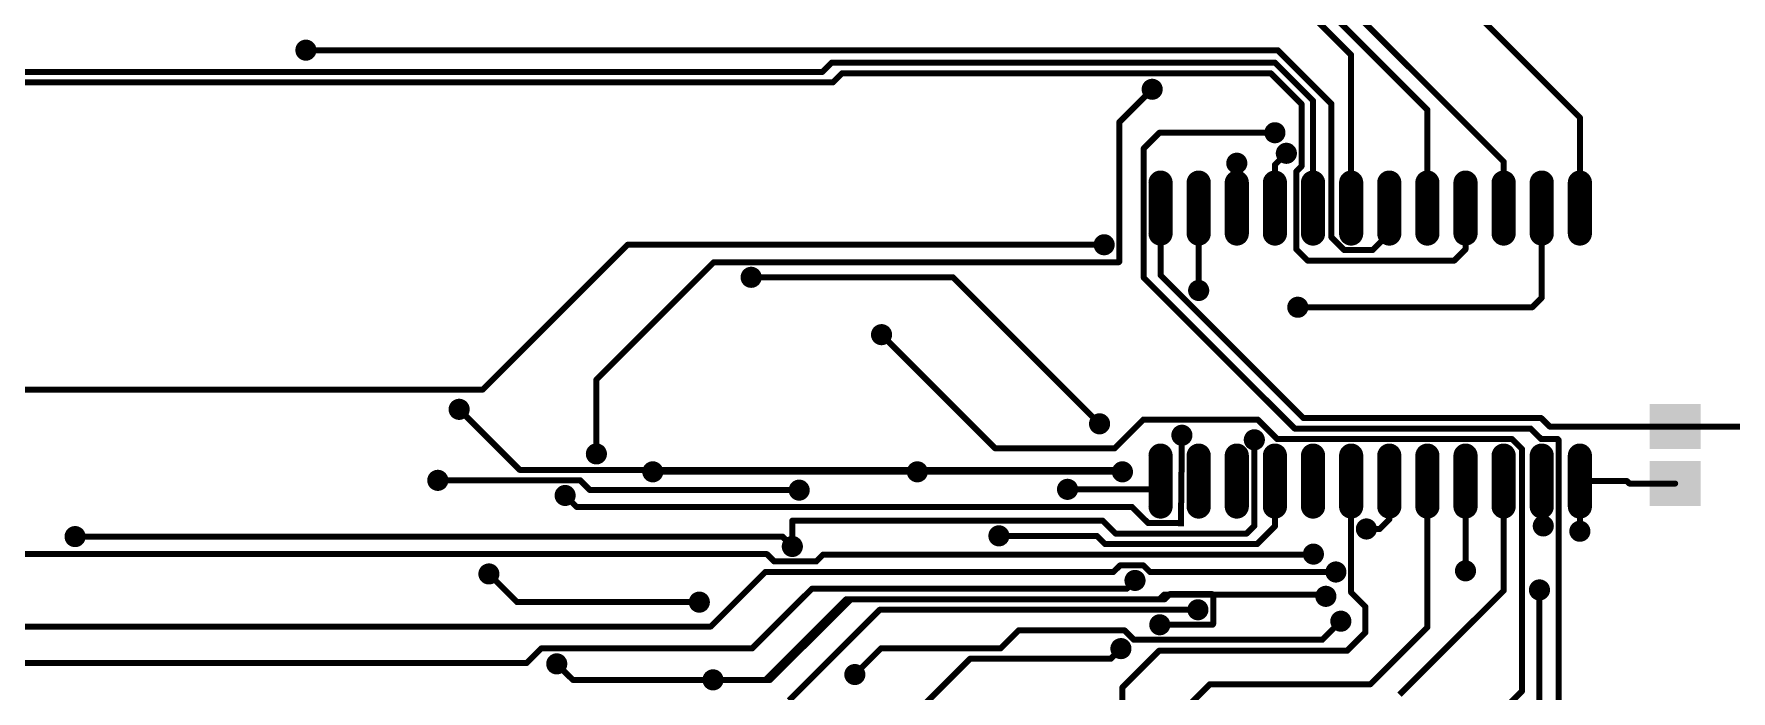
# Model space of a CAD drawing. Header units: millimetres. Extents: x 0 to 677, y 0 to 574.
# Drawn here: x 371.7 to 428.3, y 368.1 to 390 of the extents above; entities that cross this region are included whole.
import ezdxf

# ---------------------------------------------------------------- set-up
doc = ezdxf.new("R2010")
doc.units = ezdxf.units.MM
doc.layers.add('BottomLayer', color=5, linetype='Continuous')
doc.layers.add('BottomSolder', color=6, linetype='Continuous')
doc.layers.add('ViaHoleLayer', color=7, linetype='Continuous', true_color=0xffffff)

msp = doc.modelspace()

# ---------------------------------------------------------------- linework, layer by layer
at = {"layer": 'BottomLayer'}
for points, const_width in [([(423.246, 387.19), (413.619, 396.816)], 0.2), ([(420.706, 385.717), (412.502, 393.921)], 0.2), ([(418.166, 387.444), (413.492, 392.117)], 0.2), ([(415.626, 389.273), (413.281, 391.617)], 0.2), ([(413.179, 389.434), (380.803, 389.434)], 0.2), ([(398.317, 389.016), (398.01, 388.709)], 0.2), ([(413.089, 389.016), (398.317, 389.016)], 0.2), ([(414.356, 387.749), (413.089, 389.016)], 0.2), ([(414.966, 387.647), (413.179, 389.434)], 0.2), ([(415.626, 384.171), (415.626, 389.273)], 0.2), ([(398.01, 388.709), (365.203, 388.709)], 0.2), ([(398.36, 388.359), (365.437, 388.359)], 0.2), ([(398.667, 388.666), (398.36, 388.359)], 0.2), ([(412.944, 388.666), (398.667, 388.666)], 0.2), ([(413.975, 387.635), (412.944, 388.666)], 0.2), ([(408.997, 388.13), (407.904, 387.037)], 0.2), ([(413.975, 385.564), (413.975, 387.635)], 0.2), ([(414.356, 384.171), (414.356, 387.749)], 0.2), ([(414.966, 383.202), (414.966, 387.647)], 0.2), ([(418.166, 384.171), (418.166, 387.444)], 0.2), ([(407.904, 382.389), (407.904, 387.037)], 0.2), ([(409.238, 386.682), (408.717, 386.161)], 0.2), ([(413.086, 386.682), (409.238, 386.682)], 0.2), ([(423.246, 384.171), (423.246, 387.19)], 0.2), ([(408.717, 381.848), (408.717, 386.161)], 0.2), ([(411.816, 384.171), (411.816, 385.666)], 0.2), ([(413.467, 385.996), (413.086, 385.615)], 0.2), ([(413.086, 384.171), (413.086, 385.615)], 0.2), ([(413.975, 385.564), (413.797, 385.386)], 0.2), ([(420.706, 384.171), (420.706, 385.717)], 0.2), ([(409.276, 383.321), (409.276, 385.021)], 0.6), ([(410.546, 383.321), (410.546, 385.021)], 0.6), ([(411.816, 383.321), (411.816, 385.021)], 0.6), ([(413.086, 383.321), (413.086, 385.021)], 0.6), ([(413.797, 382.796), (413.797, 385.386)], 0.2), ([(414.356, 383.321), (414.356, 385.021)], 0.6), ([(415.626, 383.321), (415.626, 385.021)], 0.6), ([(416.896, 383.321), (416.896, 385.021)], 0.6), ([(418.166, 383.321), (418.166, 385.021)], 0.6), ([(419.436, 383.321), (419.436, 385.021)], 0.6), ([(420.706, 383.321), (420.706, 385.021)], 0.6), ([(421.976, 383.321), (421.976, 385.021)], 0.6), ([(423.246, 383.321), (423.246, 385.021)], 0.6), ([(409.276, 381.932), (409.276, 384.171)], 0.2), ([(410.546, 381.424), (410.546, 384.171)], 0.2), ([(416.896, 383.329), (416.896, 384.171)], 0.2), ([(419.436, 382.796), (419.436, 384.171)], 0.2), ([(421.976, 381.183), (421.976, 384.171)], 0.2), ([(416.896, 383.329), (416.338, 382.771)], 0.2), ([(391.521, 382.948), (386.695, 378.122)], 0.2), ([(407.396, 382.948), (391.521, 382.948)], 0.2), ([(414.172, 382.421), (413.797, 382.796)], 0.2), ([(415.397, 382.771), (414.966, 383.202)], 0.2), ([(416.338, 382.771), (415.397, 382.771)], 0.2), ([(419.436, 382.796), (419.061, 382.421)], 0.2), ([(394.392, 382.364), (390.48, 378.452)], 0.2), ([(407.879, 382.364), (394.392, 382.364)], 0.2), ([(407.904, 382.389), (407.879, 382.364)], 0.2), ([(419.061, 382.421), (414.172, 382.421)], 0.2), ([(402.359, 381.863), (395.636, 381.863)], 0.2), ([(407.244, 376.979), (402.359, 381.863)], 0.2), ([(413.744, 376.821), (408.717, 381.848)], 0.2), ([(414.037, 377.171), (409.276, 381.932)], 0.2), ([(421.976, 381.183), (421.658, 380.865)], 0.2), ([(421.658, 380.865), (413.848, 380.865)], 0.2), ([(403.769, 376.161), (399.98, 379.951)], 0.2), ([(390.48, 375.976), (390.48, 378.452)], 0.2), ([(386.695, 378.122), (355.25, 378.122)], 0.2), ([(387.924, 375.445), (385.908, 377.462)], 0.2), ([(408.703, 377.121), (407.744, 376.161)], 0.2), ([(412.512, 377.121), (408.703, 377.121)], 0.2), ([(413.162, 376.471), (412.512, 377.121)], 0.2), ([(421.956, 377.171), (414.037, 377.171)], 0.2), ([(422.239, 376.888), (421.956, 377.171)], 0.2), ([(409.987, 376.598), (409.954, 373.566)], 0.2), ([(420.986, 376.471), (413.162, 376.471)], 0.2), ([(421.606, 376.821), (413.744, 376.821)], 0.2), ([(421.316, 376.141), (420.986, 376.471)], 0.2), ([(421.956, 376.471), (421.606, 376.821)], 0.2), ([(422.509, 376.471), (421.956, 376.471)], 0.2), ([(426.421, 376.888), (422.239, 376.888)], 0.2), ([(422.535, 376.446), (422.509, 376.471)], 0.2), ([(431.262, 376.888), (426.421, 376.888)], 0.2), ([(407.744, 376.161), (403.769, 376.161)], 0.2), ([(409.276, 374.221), (409.276, 375.921)], 0.6), ([(410.546, 374.221), (410.546, 375.921)], 0.6), ([(411.816, 374.221), (411.816, 375.921)], 0.6), ([(412.4, 373.577), (412.4, 376.446)], 0.2), ([(413.086, 374.221), (413.086, 375.921)], 0.6), ([(414.356, 374.221), (414.356, 375.921)], 0.6), ([(415.626, 374.221), (415.626, 375.921)], 0.6), ([(416.896, 374.221), (416.896, 375.921)], 0.6), ([(418.166, 374.221), (418.166, 375.921)], 0.6), ([(419.436, 374.221), (419.436, 375.921)], 0.6), ([(420.706, 374.221), (420.706, 375.921)], 0.6), ([(421.316, 368.064), (421.316, 376.141)], 0.2), ([(421.976, 374.221), (421.976, 375.921)], 0.6), ([(422.535, 367.223), (422.535, 376.446)], 0.2), ([(423.246, 374.221), (423.246, 375.921)], 0.6), ([(407.939, 375.445), (387.924, 375.445)], 0.2), ([(401.173, 375.379), (392.36, 375.379)], 0.2), ([(408.006, 375.379), (401.173, 375.379)], 0.2), ([(389.942, 375.095), (385.197, 375.095)], 0.2), ([(390.268, 374.769), (389.942, 375.095)], 0.2), ([(409.276, 374.795), (406.177, 374.795)], 0.2), ([(409.276, 374.795), (409.276, 375.071)], 0.2), ([(413.086, 373.563), (413.086, 375.071)], 0.2), ([(415.626, 371.358), (415.626, 375.071)], 0.2), ([(416.896, 373.791), (416.896, 375.071)], 0.2), ([(418.166, 370.197), (418.166, 375.071)], 0.2), ([(419.436, 372.079), (419.436, 375.071)], 0.2), ([(420.706, 371.419), (420.706, 375.071)], 0.2), ([(421.976, 373.626), (421.976, 375.071)], 0.2), ([(423.246, 373.398), (423.246, 375.071)], 0.2), ([(424.814, 375.071), (423.246, 375.071)], 0.2), ([(424.897, 374.988), (424.814, 375.071)], 0.2), ([(426.421, 374.988), (424.897, 374.988)], 0.2), ([(389.82, 374.21), (389.439, 374.591)], 0.2), ([(408.323, 374.21), (389.82, 374.21)], 0.2), ([(397.236, 374.769), (390.268, 374.769)], 0.2), ([(408.863, 373.671), (408.323, 374.21)], 0.2), ([(397.008, 372.89), (397.008, 373.753)], 0.2), ([(407.344, 373.753), (397.008, 373.753)], 0.2), ([(407.777, 373.321), (407.344, 373.753)], 0.2), ([(409.955, 373.671), (408.863, 373.671)], 0.2), ([(416.896, 373.791), (416.578, 373.474)], 0.2), ([(396.678, 373.22), (373.112, 373.22)], 0.2), ([(397.008, 372.89), (396.678, 373.22)], 0.2), ([(407.152, 373.245), (403.891, 373.245)], 0.2), ([(407.427, 372.971), (407.152, 373.245)], 0.2), ([(412.144, 373.321), (407.777, 373.321)], 0.2), ([(412.4, 373.577), (412.144, 373.321)], 0.2), ([(413.086, 373.563), (412.494, 372.971)], 0.2), ([(416.578, 373.474), (416.134, 373.474)], 0.2), ([(422.027, 373.575), (421.976, 373.626)], 0.2), ([(396.16, 372.636), (345.573, 372.636)], 0.2), ([(396.406, 372.39), (396.16, 372.636)], 0.2), ([(398.032, 372.62), (397.801, 372.39)], 0.2), ([(414.354, 372.62), (398.032, 372.62)], 0.2), ([(412.494, 372.971), (407.427, 372.971)], 0.2), ([(414.369, 372.636), (414.354, 372.62)], 0.2), ([(387.838, 371.035), (386.899, 371.975)], 0.2), ([(396.109, 372.04), (394.292, 370.223)], 0.2), ([(407.705, 372.04), (396.109, 372.04)], 0.2), ([(397.801, 372.39), (396.406, 372.39)], 0.2), ([(407.925, 372.259), (407.705, 372.04)], 0.2), ([(408.705, 372.259), (407.925, 372.259)], 0.2), ([(408.925, 372.04), (408.705, 372.259)], 0.2), ([(415.118, 372.04), (408.925, 372.04)], 0.2), ([(397.657, 371.481), (395.667, 369.491)], 0.2), ([(408.147, 371.481), (397.657, 371.481)], 0.2), ([(408.425, 371.759), (408.147, 371.481)], 0.2), ([(420.706, 371.419), (417.235, 367.949)], 0.2), ([(421.9, 367.223), (421.9, 371.442)], 0.2), ([(393.909, 371.035), (387.838, 371.035)], 0.2), ([(398.806, 371.131), (396.119, 368.445)], 0.2), ([(398.958, 371.131), (396.271, 368.445)], 0.2), ([(398.958, 371.131), (398.806, 371.131)], 0.2), ([(409.245, 371.131), (398.958, 371.131)], 0.2), ([(409.403, 371.289), (409.245, 371.131)], 0.2), ([(409.412, 371.131), (409.245, 371.131)], 0.2), ([(409.57, 371.289), (409.403, 371.289)], 0.2), ([(409.57, 371.289), (409.412, 371.131)], 0.2), ([(409.582, 371.302), (409.57, 371.289)], 0.2), ([(411.015, 371.289), (409.57, 371.289)], 0.2), ([(411.003, 371.302), (409.582, 371.302)], 0.2), ([(411.015, 371.289), (411.003, 371.302)], 0.2), ([(411.029, 371.276), (411.015, 371.289)], 0.2), ([(414.723, 371.289), (411.015, 371.289)], 0.2), ([(411.029, 370.307), (411.029, 371.276)], 0.2), ([(414.783, 371.229), (414.723, 371.289)], 0.2), ([(416.101, 370.883), (415.626, 371.358)], 0.2), ([(416.101, 370.026), (416.101, 370.883)], 0.2), ([(399.919, 370.781), (396.897, 367.759)], 0.2), ([(410.521, 370.781), (399.919, 370.781)], 0.2), ([(411.003, 370.281), (409.251, 370.281)], 0.2), ([(411.029, 370.307), (411.003, 370.281)], 0.2), ([(415.283, 370.4), (414.664, 369.781)], 0.2), ([(394.292, 370.223), (340.429, 370.223)], 0.2), ([(404.552, 370.096), (403.954, 369.498)], 0.2), ([(408.073, 370.096), (404.552, 370.096)], 0.2), ([(408.387, 369.781), (408.073, 370.096)], 0.2), ([(414.664, 369.781), (408.387, 369.781)], 0.2), ([(416.101, 370.026), (415.489, 369.414)], 0.2), ([(418.166, 370.197), (416.268, 368.299)], 0.2), ([(388.642, 369.491), (388.154, 369.003)], 0.2), ([(395.667, 369.491), (388.642, 369.491)], 0.2), ([(399.966, 369.498), (399.091, 368.622)], 0.2), ([(403.954, 369.498), (399.966, 369.498)], 0.2), ([(402.928, 369.148), (401.285, 367.505)], 0.2), ([(407.617, 369.148), (402.928, 369.148)], 0.2), ([(407.955, 369.486), (407.617, 369.148)], 0.2), ([(409.225, 369.414), (408.006, 368.195)], 0.2), ([(415.489, 369.414), (409.225, 369.414)], 0.2), ([(388.154, 369.003), (341.28, 369.003)], 0.2), ([(389.693, 368.445), (389.159, 368.978)], 0.2), ([(394.366, 368.445), (389.693, 368.445)], 0.2), ([(396.119, 368.445), (394.366, 368.445)], 0.2), ([(396.271, 368.445), (396.119, 368.445)], 0.2), ([(408.006, 367.543), (408.006, 368.195)], 0.2), ([(410.921, 368.299), (410.097, 367.475)], 0.2), ([(416.268, 368.299), (410.921, 368.299)], 0.2), ([(421.316, 368.064), (420.851, 367.599)], 0.2)]:
    msp.add_lwpolyline(points, dxfattribs=dict(at, const_width=const_width))
for points, const_width in [([(380.928, 389.434, -1), (380.678, 389.434, -1)], 0.25), ([(380.853, 389.434, -1), (380.753, 389.434, -1)], 0.1), ([(398.367, 389.016, -1), (398.267, 389.016, -1)], 0.1), ([(398.367, 389.016, -1), (398.267, 389.016, -1)], 0.1), ([(413.139, 389.016, -1), (413.039, 389.016, -1)], 0.1), ([(413.139, 389.016, -1), (413.039, 389.016, -1)], 0.1), ([(413.229, 389.434, -1), (413.129, 389.434, -1)], 0.1), ([(413.229, 389.434, -1), (413.129, 389.434, -1)], 0.1), ([(415.676, 389.273, -1), (415.576, 389.273, -1)], 0.1), ([(415.676, 389.273, -1), (415.576, 389.273, -1)], 0.1), ([(398.06, 388.709, -1), (397.96, 388.709, -1)], 0.1), ([(398.06, 388.709, -1), (397.96, 388.709, -1)], 0.1), ([(398.41, 388.359, -1), (398.31, 388.359, -1)], 0.1), ([(398.41, 388.359, -1), (398.31, 388.359, -1)], 0.1), ([(398.717, 388.666, -1), (398.617, 388.666, -1)], 0.1), ([(398.717, 388.666, -1), (398.617, 388.666, -1)], 0.1), ([(412.994, 388.666, -1), (412.894, 388.666, -1)], 0.1), ([(412.994, 388.666, -1), (412.894, 388.666, -1)], 0.1), ([(409.122, 388.13, -1), (408.872, 388.13, -1)], 0.25), ([(409.047, 388.13, -1), (408.947, 388.13, -1)], 0.1), ([(414.025, 387.635, -1), (413.925, 387.635, -1)], 0.1), ([(414.025, 387.635, -1), (413.925, 387.635, -1)], 0.1), ([(414.406, 387.749, -1), (414.306, 387.749, -1)], 0.1), ([(414.406, 387.749, -1), (414.306, 387.749, -1)], 0.1), ([(415.016, 387.647, -1), (414.916, 387.647, -1)], 0.1), ([(415.016, 387.647, -1), (414.916, 387.647, -1)], 0.1), ([(418.216, 387.444, -1), (418.116, 387.444, -1)], 0.1), ([(418.216, 387.444, -1), (418.116, 387.444, -1)], 0.1), ([(407.954, 387.037, -1), (407.854, 387.037, -1)], 0.1), ([(407.954, 387.037, -1), (407.854, 387.037, -1)], 0.1), ([(409.288, 386.682, -1), (409.188, 386.682, -1)], 0.1), ([(409.288, 386.682, -1), (409.188, 386.682, -1)], 0.1), ([(413.211, 386.682, -1), (412.961, 386.682, -1)], 0.25), ([(413.136, 386.682, -1), (413.036, 386.682, -1)], 0.1), ([(423.296, 387.19, -1), (423.196, 387.19, -1)], 0.1), ([(423.296, 387.19, -1), (423.196, 387.19, -1)], 0.1), ([(408.767, 386.161, -1), (408.667, 386.161, -1)], 0.1), ([(408.767, 386.161, -1), (408.667, 386.161, -1)], 0.1), ([(413.592, 385.996, -1), (413.342, 385.996, -1)], 0.25), ([(411.941, 385.666, -1), (411.691, 385.666, -1)], 0.25), ([(411.866, 385.666, -1), (411.766, 385.666, -1)], 0.1), ([(413.136, 385.615, -1), (413.036, 385.615, -1)], 0.1), ([(413.136, 385.615, -1), (413.036, 385.615, -1)], 0.1), ([(413.517, 385.996, -1), (413.417, 385.996, -1)], 0.1), ([(414.025, 385.564, -1), (413.925, 385.564, -1)], 0.1), ([(414.025, 385.564, -1), (413.925, 385.564, -1)], 0.1), ([(420.756, 385.717, -1), (420.656, 385.717, -1)], 0.1), ([(420.756, 385.717, -1), (420.656, 385.717, -1)], 0.1), ([(409.426, 385.021, -1), (409.126, 385.021, -1)], 0.3), ([(410.696, 385.021, -1), (410.396, 385.021, -1)], 0.3), ([(411.966, 385.021, -1), (411.666, 385.021, -1)], 0.3), ([(413.236, 385.021, -1), (412.936, 385.021, -1)], 0.3), ([(413.847, 385.386, -1), (413.747, 385.386, -1)], 0.1), ([(413.847, 385.386, -1), (413.747, 385.386, -1)], 0.1), ([(414.506, 385.021, -1), (414.206, 385.021, -1)], 0.3), ([(415.776, 385.021, -1), (415.476, 385.021, -1)], 0.3), ([(417.046, 385.021, -1), (416.746, 385.021, -1)], 0.3), ([(418.316, 385.021, -1), (418.016, 385.021, -1)], 0.3), ([(419.586, 385.021, -1), (419.286, 385.021, -1)], 0.3), ([(420.856, 385.021, -1), (420.556, 385.021, -1)], 0.3), ([(422.126, 385.021, -1), (421.826, 385.021, -1)], 0.3), ([(423.396, 385.021, -1), (423.096, 385.021, -1)], 0.3), ([(409.326, 384.171, -1), (409.226, 384.171, -1)], 0.1), ([(410.596, 384.171, -1), (410.496, 384.171, -1)], 0.1), ([(411.866, 384.171, -1), (411.766, 384.171, -1)], 0.1), ([(413.136, 384.171, -1), (413.036, 384.171, -1)], 0.1), ([(414.406, 384.171, -1), (414.306, 384.171, -1)], 0.1), ([(415.676, 384.171, -1), (415.576, 384.171, -1)], 0.1), ([(416.946, 384.171, -1), (416.846, 384.171, -1)], 0.1), ([(418.216, 384.171, -1), (418.116, 384.171, -1)], 0.1), ([(419.486, 384.171, -1), (419.386, 384.171, -1)], 0.1), ([(420.756, 384.171, -1), (420.656, 384.171, -1)], 0.1), ([(422.026, 384.171, -1), (421.926, 384.171, -1)], 0.1), ([(423.296, 384.171, -1), (423.196, 384.171, -1)], 0.1), ([(409.426, 383.321, -1), (409.126, 383.321, -1)], 0.3), ([(410.696, 383.321, -1), (410.396, 383.321, -1)], 0.3), ([(411.966, 383.321, -1), (411.666, 383.321, -1)], 0.3), ([(413.236, 383.321, -1), (412.936, 383.321, -1)], 0.3), ([(414.506, 383.321, -1), (414.206, 383.321, -1)], 0.3), ([(415.776, 383.321, -1), (415.476, 383.321, -1)], 0.3), ([(417.046, 383.321, -1), (416.746, 383.321, -1)], 0.3), ([(416.946, 383.329, -1), (416.846, 383.329, -1)], 0.1), ([(416.946, 383.329, -1), (416.846, 383.329, -1)], 0.1), ([(418.316, 383.321, -1), (418.016, 383.321, -1)], 0.3), ([(419.586, 383.321, -1), (419.286, 383.321, -1)], 0.3), ([(420.856, 383.321, -1), (420.556, 383.321, -1)], 0.3), ([(422.126, 383.321, -1), (421.826, 383.321, -1)], 0.3), ([(423.396, 383.321, -1), (423.096, 383.321, -1)], 0.3), ([(391.571, 382.948, -1), (391.471, 382.948, -1)], 0.1), ([(391.571, 382.948, -1), (391.471, 382.948, -1)], 0.1), ([(407.521, 382.948, -1), (407.271, 382.948, -1)], 0.25), ([(407.446, 382.948, -1), (407.346, 382.948, -1)], 0.1), ([(413.847, 382.796, -1), (413.747, 382.796, -1)], 0.1), ([(413.847, 382.796, -1), (413.747, 382.796, -1)], 0.1), ([(415.016, 383.202, -1), (414.916, 383.202, -1)], 0.1), ([(415.016, 383.202, -1), (414.916, 383.202, -1)], 0.1), ([(415.447, 382.771, -1), (415.347, 382.771, -1)], 0.1), ([(415.447, 382.771, -1), (415.347, 382.771, -1)], 0.1), ([(416.388, 382.771, -1), (416.288, 382.771, -1)], 0.1), ([(416.388, 382.771, -1), (416.288, 382.771, -1)], 0.1), ([(419.486, 382.796, -1), (419.386, 382.796, -1)], 0.1), ([(419.486, 382.796, -1), (419.386, 382.796, -1)], 0.1), ([(394.442, 382.364, -1), (394.342, 382.364, -1)], 0.1), ([(394.442, 382.364, -1), (394.342, 382.364, -1)], 0.1), ([(407.929, 382.364, -1), (407.829, 382.364, -1)], 0.1), ([(407.929, 382.364, -1), (407.829, 382.364, -1)], 0.1), ([(407.954, 382.389, -1), (407.854, 382.389, -1)], 0.1), ([(407.954, 382.389, -1), (407.854, 382.389, -1)], 0.1), ([(414.222, 382.421, -1), (414.122, 382.421, -1)], 0.1), ([(414.222, 382.421, -1), (414.122, 382.421, -1)], 0.1), ([(419.111, 382.421, -1), (419.011, 382.421, -1)], 0.1), ([(419.111, 382.421, -1), (419.011, 382.421, -1)], 0.1), ([(395.761, 381.863, -1), (395.511, 381.863, -1)], 0.25), ([(395.686, 381.863, -1), (395.586, 381.863, -1)], 0.1), ([(402.409, 381.863, -1), (402.309, 381.863, -1)], 0.1), ([(402.409, 381.863, -1), (402.309, 381.863, -1)], 0.1), ([(408.767, 381.848, -1), (408.667, 381.848, -1)], 0.1), ([(408.767, 381.848, -1), (408.667, 381.848, -1)], 0.1), ([(409.326, 381.932, -1), (409.226, 381.932, -1)], 0.1), ([(409.326, 381.932, -1), (409.226, 381.932, -1)], 0.1), ([(410.671, 381.424, -1), (410.421, 381.424, -1)], 0.25), ([(410.596, 381.424, -1), (410.496, 381.424, -1)], 0.1), ([(413.973, 380.865, -1), (413.723, 380.865, -1)], 0.25), ([(422.026, 381.183, -1), (421.926, 381.183, -1)], 0.1), ([(422.026, 381.183, -1), (421.926, 381.183, -1)], 0.1), ([(413.898, 380.865, -1), (413.798, 380.865, -1)], 0.1), ([(421.708, 380.865, -1), (421.608, 380.865, -1)], 0.1), ([(421.708, 380.865, -1), (421.608, 380.865, -1)], 0.1), ([(400.105, 379.951, -1), (399.855, 379.951, -1)], 0.25), ([(400.03, 379.951, -1), (399.93, 379.951, -1)], 0.1), ([(390.53, 378.452, -1), (390.43, 378.452, -1)], 0.1), ([(390.53, 378.452, -1), (390.43, 378.452, -1)], 0.1), ([(386.033, 377.462, -1), (385.783, 377.462, -1)], 0.25), ([(386.745, 378.122, -1), (386.645, 378.122, -1)], 0.1), ([(386.745, 378.122, -1), (386.645, 378.122, -1)], 0.1), ([(385.958, 377.462, -1), (385.858, 377.462, -1)], 0.1), ([(407.369, 376.979, -1), (407.119, 376.979, -1)], 0.25), ([(408.753, 377.121, -1), (408.653, 377.121, -1)], 0.1), ([(408.753, 377.121, -1), (408.653, 377.121, -1)], 0.1), ([(412.562, 377.121, -1), (412.462, 377.121, -1)], 0.1), ([(412.562, 377.121, -1), (412.462, 377.121, -1)], 0.1), ([(414.087, 377.171, -1), (413.987, 377.171, -1)], 0.1), ([(414.087, 377.171, -1), (413.987, 377.171, -1)], 0.1), ([(422.006, 377.171, -1), (421.906, 377.171, -1)], 0.1), ([(422.006, 377.171, -1), (421.906, 377.171, -1)], 0.1), ([(407.294, 376.979, -1), (407.194, 376.979, -1)], 0.1), ([(410.112, 376.598, -1), (409.862, 376.598, -1)], 0.25), ([(410.037, 376.598, -1), (409.937, 376.598, -1)], 0.1), ([(412.525, 376.446, -1), (412.275, 376.446, -1)], 0.25), ([(413.212, 376.471, -1), (413.112, 376.471, -1)], 0.1), ([(413.212, 376.471, -1), (413.112, 376.471, -1)], 0.1), ([(413.794, 376.821, -1), (413.694, 376.821, -1)], 0.1), ([(413.794, 376.821, -1), (413.694, 376.821, -1)], 0.1), ([(421.036, 376.471, -1), (420.936, 376.471, -1)], 0.1), ([(421.036, 376.471, -1), (420.936, 376.471, -1)], 0.1), ([(421.656, 376.821, -1), (421.556, 376.821, -1)], 0.1), ([(421.656, 376.821, -1), (421.556, 376.821, -1)], 0.1), ([(422.006, 376.471, -1), (421.906, 376.471, -1)], 0.1), ([(422.006, 376.471, -1), (421.906, 376.471, -1)], 0.1), ([(422.289, 376.888, -1), (422.189, 376.888, -1)], 0.1), ([(422.289, 376.888, -1), (422.189, 376.888, -1)], 0.1), ([(422.559, 376.471, -1), (422.459, 376.471, -1)], 0.1), ([(422.559, 376.471, -1), (422.459, 376.471, -1)], 0.1), ([(426.471, 376.888, -1), (426.371, 376.888, -1)], 0.1), ([(426.471, 376.888, -1), (426.371, 376.888, -1)], 0.1), ([(390.605, 375.976, -1), (390.355, 375.976, -1)], 0.25), ([(390.53, 375.976, -1), (390.43, 375.976, -1)], 0.1), ([(403.819, 376.161, -1), (403.719, 376.161, -1)], 0.1), ([(403.819, 376.161, -1), (403.719, 376.161, -1)], 0.1), ([(407.794, 376.161, -1), (407.694, 376.161, -1)], 0.1), ([(407.794, 376.161, -1), (407.694, 376.161, -1)], 0.1), ([(409.426, 375.921, -1), (409.126, 375.921, -1)], 0.3), ([(410.696, 375.921, -1), (410.396, 375.921, -1)], 0.3), ([(411.966, 375.921, -1), (411.666, 375.921, -1)], 0.3), ([(412.45, 376.446, -1), (412.35, 376.446, -1)], 0.1), ([(413.236, 375.921, -1), (412.936, 375.921, -1)], 0.3), ([(414.506, 375.921, -1), (414.206, 375.921, -1)], 0.3), ([(415.776, 375.921, -1), (415.476, 375.921, -1)], 0.3), ([(417.046, 375.921, -1), (416.746, 375.921, -1)], 0.3), ([(418.316, 375.921, -1), (418.016, 375.921, -1)], 0.3), ([(419.586, 375.921, -1), (419.286, 375.921, -1)], 0.3), ([(420.856, 375.921, -1), (420.556, 375.921, -1)], 0.3), ([(421.366, 376.141, -1), (421.266, 376.141, -1)], 0.1), ([(421.366, 376.141, -1), (421.266, 376.141, -1)], 0.1), ([(422.126, 375.921, -1), (421.826, 375.921, -1)], 0.3), ([(422.585, 376.446, -1), (422.485, 376.446, -1)], 0.1), ([(422.585, 376.446, -1), (422.485, 376.446, -1)], 0.1), ([(423.396, 375.921, -1), (423.096, 375.921, -1)], 0.3), ([(387.974, 375.445, -1), (387.874, 375.445, -1)], 0.1), ([(387.974, 375.445, -1), (387.874, 375.445, -1)], 0.1), ([(392.485, 375.379, -1), (392.235, 375.379, -1)], 0.25), ([(392.41, 375.379, -1), (392.31, 375.379, -1)], 0.1), ([(401.298, 375.379, -1), (401.048, 375.379, -1)], 0.25), ([(401.223, 375.379, -1), (401.123, 375.379, -1)], 0.1), ([(401.223, 375.379, -1), (401.123, 375.379, -1)], 0.1), ([(408.131, 375.379, -1), (407.881, 375.379, -1)], 0.25), ([(407.989, 375.445, -1), (407.889, 375.445, -1)], 0.1), ([(408.056, 375.379, -1), (407.956, 375.379, -1)], 0.1), ([(385.322, 375.095, -1), (385.072, 375.095, -1)], 0.25), ([(385.247, 375.095, -1), (385.147, 375.095, -1)], 0.1), ([(389.992, 375.095, -1), (389.892, 375.095, -1)], 0.1), ([(389.992, 375.095, -1), (389.892, 375.095, -1)], 0.1), ([(397.361, 374.769, -1), (397.111, 374.769, -1)], 0.25), ([(406.302, 374.795, -1), (406.052, 374.795, -1)], 0.25), ([(406.227, 374.795, -1), (406.127, 374.795, -1)], 0.1), ([(409.326, 375.071, -1), (409.226, 375.071, -1)], 0.1), ([(409.326, 374.795, -1), (409.226, 374.795, -1)], 0.1), ([(409.326, 374.795, -1), (409.226, 374.795, -1)], 0.1), ([(413.136, 375.071, -1), (413.036, 375.071, -1)], 0.1), ([(415.676, 375.071, -1), (415.576, 375.071, -1)], 0.1), ([(416.946, 375.071, -1), (416.846, 375.071, -1)], 0.1), ([(418.216, 375.071, -1), (418.116, 375.071, -1)], 0.1), ([(419.486, 375.071, -1), (419.386, 375.071, -1)], 0.1), ([(420.756, 375.071, -1), (420.656, 375.071, -1)], 0.1), ([(422.026, 375.071, -1), (421.926, 375.071, -1)], 0.1), ([(423.296, 375.071, -1), (423.196, 375.071, -1)], 0.1), ([(423.296, 375.071, -1), (423.196, 375.071, -1)], 0.1), ([(424.864, 375.071, -1), (424.764, 375.071, -1)], 0.1), ([(424.864, 375.071, -1), (424.764, 375.071, -1)], 0.1), ([(424.947, 374.988, -1), (424.847, 374.988, -1)], 0.1), ([(424.947, 374.988, -1), (424.847, 374.988, -1)], 0.1), ([(426.471, 374.988, -1), (426.371, 374.988, -1)], 0.1), ([(389.564, 374.591, -1), (389.314, 374.591, -1)], 0.25), ([(389.489, 374.591, -1), (389.389, 374.591, -1)], 0.1), ([(389.87, 374.21, -1), (389.77, 374.21, -1)], 0.1), ([(389.87, 374.21, -1), (389.77, 374.21, -1)], 0.1), ([(390.318, 374.769, -1), (390.218, 374.769, -1)], 0.1), ([(390.318, 374.769, -1), (390.218, 374.769, -1)], 0.1), ([(397.286, 374.769, -1), (397.186, 374.769, -1)], 0.1), ([(408.373, 374.21, -1), (408.273, 374.21, -1)], 0.1), ([(408.373, 374.21, -1), (408.273, 374.21, -1)], 0.1), ([(409.426, 374.221, -1), (409.126, 374.221, -1)], 0.3), ([(410.696, 374.221, -1), (410.396, 374.221, -1)], 0.3), ([(411.966, 374.221, -1), (411.666, 374.221, -1)], 0.3), ([(413.236, 374.221, -1), (412.936, 374.221, -1)], 0.3), ([(414.506, 374.221, -1), (414.206, 374.221, -1)], 0.3), ([(415.776, 374.221, -1), (415.476, 374.221, -1)], 0.3), ([(417.046, 374.221, -1), (416.746, 374.221, -1)], 0.3), ([(418.316, 374.221, -1), (418.016, 374.221, -1)], 0.3), ([(419.586, 374.221, -1), (419.286, 374.221, -1)], 0.3), ([(420.856, 374.221, -1), (420.556, 374.221, -1)], 0.3), ([(422.126, 374.221, -1), (421.826, 374.221, -1)], 0.3), ([(423.396, 374.221, -1), (423.096, 374.221, -1)], 0.3), ([(397.058, 373.753, -1), (396.958, 373.753, -1)], 0.1), ([(397.058, 373.753, -1), (396.958, 373.753, -1)], 0.1), ([(407.394, 373.753, -1), (407.294, 373.753, -1)], 0.1), ([(407.394, 373.753, -1), (407.294, 373.753, -1)], 0.1), ([(408.913, 373.671, -1), (408.813, 373.671, -1)], 0.1), ([(408.913, 373.671, -1), (408.813, 373.671, -1)], 0.1), ([(416.946, 373.791, -1), (416.846, 373.791, -1)], 0.1), ([(416.946, 373.791, -1), (416.846, 373.791, -1)], 0.1), ([(422.152, 373.575, -1), (421.902, 373.575, -1)], 0.25), ([(373.237, 373.22, -1), (372.987, 373.22, -1)], 0.25), ([(373.162, 373.22, -1), (373.062, 373.22, -1)], 0.1), ([(396.728, 373.22, -1), (396.628, 373.22, -1)], 0.1), ([(396.728, 373.22, -1), (396.628, 373.22, -1)], 0.1), ([(404.016, 373.245, -1), (403.766, 373.245, -1)], 0.25), ([(403.941, 373.245, -1), (403.841, 373.245, -1)], 0.1), ([(407.202, 373.245, -1), (407.102, 373.245, -1)], 0.1), ([(407.202, 373.245, -1), (407.102, 373.245, -1)], 0.1), ([(407.827, 373.321, -1), (407.727, 373.321, -1)], 0.1), ([(407.827, 373.321, -1), (407.727, 373.321, -1)], 0.1), ([(412.194, 373.321, -1), (412.094, 373.321, -1)], 0.1), ([(412.194, 373.321, -1), (412.094, 373.321, -1)], 0.1), ([(412.45, 373.577, -1), (412.35, 373.577, -1)], 0.1), ([(412.45, 373.577, -1), (412.35, 373.577, -1)], 0.1), ([(413.136, 373.563, -1), (413.036, 373.563, -1)], 0.1), ([(413.136, 373.563, -1), (413.036, 373.563, -1)], 0.1), ([(416.259, 373.474, -1), (416.009, 373.474, -1)], 0.25), ([(416.184, 373.474, -1), (416.084, 373.474, -1)], 0.1), ([(416.628, 373.474, -1), (416.528, 373.474, -1)], 0.1), ([(416.628, 373.474, -1), (416.528, 373.474, -1)], 0.1), ([(422.026, 373.626, -1), (421.926, 373.626, -1)], 0.1), ([(422.026, 373.626, -1), (421.926, 373.626, -1)], 0.1), ([(422.077, 373.575, -1), (421.977, 373.575, -1)], 0.1), ([(423.371, 373.398, -1), (423.121, 373.398, -1)], 0.25), ([(423.296, 373.398, -1), (423.196, 373.398, -1)], 0.1), ([(396.21, 372.636, -1), (396.11, 372.636, -1)], 0.1), ([(396.21, 372.636, -1), (396.11, 372.636, -1)], 0.1), ([(397.133, 372.89, -1), (396.883, 372.89, -1)], 0.25), ([(397.058, 372.89, -1), (396.958, 372.89, -1)], 0.1), ([(397.058, 372.89, -1), (396.958, 372.89, -1)], 0.1), ([(398.082, 372.62, -1), (397.982, 372.62, -1)], 0.1), ([(398.082, 372.62, -1), (397.982, 372.62, -1)], 0.1), ([(407.477, 372.971, -1), (407.377, 372.971, -1)], 0.1), ([(407.477, 372.971, -1), (407.377, 372.971, -1)], 0.1), ([(412.544, 372.971, -1), (412.444, 372.971, -1)], 0.1), ([(412.544, 372.971, -1), (412.444, 372.971, -1)], 0.1), ([(414.494, 372.636, -1), (414.244, 372.636, -1)], 0.25), ([(414.404, 372.62, -1), (414.304, 372.62, -1)], 0.1), ([(414.404, 372.62, -1), (414.304, 372.62, -1)], 0.1), ([(414.419, 372.636, -1), (414.319, 372.636, -1)], 0.1), ([(387.024, 371.975, -1), (386.774, 371.975, -1)], 0.25), ([(386.949, 371.975, -1), (386.849, 371.975, -1)], 0.1), ([(396.159, 372.04, -1), (396.059, 372.04, -1)], 0.1), ([(396.159, 372.04, -1), (396.059, 372.04, -1)], 0.1), ([(396.456, 372.39, -1), (396.356, 372.39, -1)], 0.1), ([(396.456, 372.39, -1), (396.356, 372.39, -1)], 0.1), ([(397.851, 372.39, -1), (397.751, 372.39, -1)], 0.1), ([(397.851, 372.39, -1), (397.751, 372.39, -1)], 0.1), ([(407.755, 372.04, -1), (407.655, 372.04, -1)], 0.1), ([(407.755, 372.04, -1), (407.655, 372.04, -1)], 0.1), ([(407.975, 372.259, -1), (407.875, 372.259, -1)], 0.1), ([(407.975, 372.259, -1), (407.875, 372.259, -1)], 0.1), ([(408.755, 372.259, -1), (408.655, 372.259, -1)], 0.1), ([(408.755, 372.259, -1), (408.655, 372.259, -1)], 0.1), ([(408.975, 372.04, -1), (408.875, 372.04, -1)], 0.1), ([(408.975, 372.04, -1), (408.875, 372.04, -1)], 0.1), ([(415.243, 372.04, -1), (414.993, 372.04, -1)], 0.25), ([(415.168, 372.04, -1), (415.068, 372.04, -1)], 0.1), ([(419.561, 372.079, -1), (419.311, 372.079, -1)], 0.25), ([(419.486, 372.079, -1), (419.386, 372.079, -1)], 0.1), ([(397.707, 371.481, -1), (397.607, 371.481, -1)], 0.1), ([(397.707, 371.481, -1), (397.607, 371.481, -1)], 0.1), ([(408.197, 371.481, -1), (408.097, 371.481, -1)], 0.1), ([(408.197, 371.481, -1), (408.097, 371.481, -1)], 0.1), ([(408.55, 371.759, -1), (408.3, 371.759, -1)], 0.25), ([(408.475, 371.759, -1), (408.375, 371.759, -1)], 0.1), ([(414.908, 371.229, -1), (414.658, 371.229, -1)], 0.25), ([(420.756, 371.419, -1), (420.656, 371.419, -1)], 0.1), ([(420.756, 371.419, -1), (420.656, 371.419, -1)], 0.1), ([(422.025, 371.442, -1), (421.775, 371.442, -1)], 0.25), ([(421.95, 371.442, -1), (421.85, 371.442, -1)], 0.1), ([(387.888, 371.035, -1), (387.788, 371.035, -1)], 0.1), ([(387.888, 371.035, -1), (387.788, 371.035, -1)], 0.1), ([(394.034, 371.035, -1), (393.784, 371.035, -1)], 0.25), ([(393.959, 371.035, -1), (393.859, 371.035, -1)], 0.1), ([(398.856, 371.131, -1), (398.756, 371.131, -1)], 0.1), ([(398.856, 371.131, -1), (398.756, 371.131, -1)], 0.1), ([(399.008, 371.131, -1), (398.908, 371.131, -1)], 0.1), ([(399.008, 371.131, -1), (398.908, 371.131, -1)], 0.1), ([(399.008, 371.131, -1), (398.908, 371.131, -1)], 0.1), ([(409.295, 371.131, -1), (409.195, 371.131, -1)], 0.1), ([(409.295, 371.131, -1), (409.195, 371.131, -1)], 0.1), ([(409.295, 371.131, -1), (409.195, 371.131, -1)], 0.1), ([(409.453, 371.289, -1), (409.353, 371.289, -1)], 0.1), ([(409.453, 371.289, -1), (409.353, 371.289, -1)], 0.1), ([(409.462, 371.131, -1), (409.362, 371.131, -1)], 0.1), ([(409.462, 371.131, -1), (409.362, 371.131, -1)], 0.1), ([(409.62, 371.289, -1), (409.52, 371.289, -1)], 0.1), ([(409.62, 371.289, -1), (409.52, 371.289, -1)], 0.1), ([(409.62, 371.289, -1), (409.52, 371.289, -1)], 0.1), ([(409.62, 371.289, -1), (409.52, 371.289, -1)], 0.1), ([(409.632, 371.302, -1), (409.532, 371.302, -1)], 0.1), ([(409.632, 371.302, -1), (409.532, 371.302, -1)], 0.1), ([(410.646, 370.781, -1), (410.396, 370.781, -1)], 0.25), ([(411.053, 371.302, -1), (410.953, 371.302, -1)], 0.1), ([(411.053, 371.302, -1), (410.953, 371.302, -1)], 0.1), ([(411.065, 371.289, -1), (410.965, 371.289, -1)], 0.1), ([(411.065, 371.289, -1), (410.965, 371.289, -1)], 0.1), ([(411.065, 371.289, -1), (410.965, 371.289, -1)], 0.1), ([(411.065, 371.289, -1), (410.965, 371.289, -1)], 0.1), ([(411.079, 371.276, -1), (410.979, 371.276, -1)], 0.1), ([(411.079, 371.276, -1), (410.979, 371.276, -1)], 0.1), ([(414.773, 371.289, -1), (414.673, 371.289, -1)], 0.1), ([(414.773, 371.289, -1), (414.673, 371.289, -1)], 0.1), ([(414.833, 371.229, -1), (414.733, 371.229, -1)], 0.1), ([(415.676, 371.358, -1), (415.576, 371.358, -1)], 0.1), ([(415.676, 371.358, -1), (415.576, 371.358, -1)], 0.1), ([(416.151, 370.883, -1), (416.051, 370.883, -1)], 0.1), ([(416.151, 370.883, -1), (416.051, 370.883, -1)], 0.1), ([(399.969, 370.781, -1), (399.869, 370.781, -1)], 0.1), ([(399.969, 370.781, -1), (399.869, 370.781, -1)], 0.1), ([(409.376, 370.281, -1), (409.126, 370.281, -1)], 0.25), ([(409.301, 370.281, -1), (409.201, 370.281, -1)], 0.1), ([(410.571, 370.781, -1), (410.471, 370.781, -1)], 0.1), ([(411.053, 370.281, -1), (410.953, 370.281, -1)], 0.1), ([(411.053, 370.281, -1), (410.953, 370.281, -1)], 0.1), ([(411.079, 370.307, -1), (410.979, 370.307, -1)], 0.1), ([(411.079, 370.307, -1), (410.979, 370.307, -1)], 0.1), ([(415.408, 370.4, -1), (415.158, 370.4, -1)], 0.25), ([(415.333, 370.4, -1), (415.233, 370.4, -1)], 0.1), ([(394.342, 370.223, -1), (394.242, 370.223, -1)], 0.1), ([(394.342, 370.223, -1), (394.242, 370.223, -1)], 0.1), ([(404.602, 370.096, -1), (404.502, 370.096, -1)], 0.1), ([(404.602, 370.096, -1), (404.502, 370.096, -1)], 0.1), ([(408.123, 370.096, -1), (408.023, 370.096, -1)], 0.1), ([(408.123, 370.096, -1), (408.023, 370.096, -1)], 0.1), ([(408.437, 369.781, -1), (408.337, 369.781, -1)], 0.1), ([(408.437, 369.781, -1), (408.337, 369.781, -1)], 0.1), ([(414.714, 369.781, -1), (414.614, 369.781, -1)], 0.1), ([(414.714, 369.781, -1), (414.614, 369.781, -1)], 0.1), ([(416.151, 370.026, -1), (416.051, 370.026, -1)], 0.1), ([(416.151, 370.026, -1), (416.051, 370.026, -1)], 0.1), ([(418.216, 370.197, -1), (418.116, 370.197, -1)], 0.1), ([(418.216, 370.197, -1), (418.116, 370.197, -1)], 0.1), ([(388.692, 369.491, -1), (388.592, 369.491, -1)], 0.1), ([(388.692, 369.491, -1), (388.592, 369.491, -1)], 0.1), ([(389.284, 368.978, -1), (389.034, 368.978, -1)], 0.25), ([(395.717, 369.491, -1), (395.617, 369.491, -1)], 0.1), ([(395.717, 369.491, -1), (395.617, 369.491, -1)], 0.1), ([(400.016, 369.498, -1), (399.916, 369.498, -1)], 0.1), ([(400.016, 369.498, -1), (399.916, 369.498, -1)], 0.1), ([(402.978, 369.148, -1), (402.878, 369.148, -1)], 0.1), ([(402.978, 369.148, -1), (402.878, 369.148, -1)], 0.1), ([(404.004, 369.498, -1), (403.904, 369.498, -1)], 0.1), ([(404.004, 369.498, -1), (403.904, 369.498, -1)], 0.1), ([(407.667, 369.148, -1), (407.567, 369.148, -1)], 0.1), ([(407.667, 369.148, -1), (407.567, 369.148, -1)], 0.1), ([(408.08, 369.486, -1), (407.83, 369.486, -1)], 0.25), ([(408.005, 369.486, -1), (407.905, 369.486, -1)], 0.1), ([(409.275, 369.414, -1), (409.175, 369.414, -1)], 0.1), ([(409.275, 369.414, -1), (409.175, 369.414, -1)], 0.1), ([(415.539, 369.414, -1), (415.439, 369.414, -1)], 0.1), ([(415.539, 369.414, -1), (415.439, 369.414, -1)], 0.1), ([(388.204, 369.003, -1), (388.104, 369.003, -1)], 0.1), ([(388.204, 369.003, -1), (388.104, 369.003, -1)], 0.1), ([(389.209, 368.978, -1), (389.109, 368.978, -1)], 0.1), ([(394.491, 368.445, -1), (394.241, 368.445, -1)], 0.25), ([(399.216, 368.622, -1), (398.966, 368.622, -1)], 0.25), ([(399.141, 368.622, -1), (399.041, 368.622, -1)], 0.1), ([(389.743, 368.445, -1), (389.643, 368.445, -1)], 0.1), ([(389.743, 368.445, -1), (389.643, 368.445, -1)], 0.1), ([(394.416, 368.445, -1), (394.316, 368.445, -1)], 0.1), ([(394.416, 368.445, -1), (394.316, 368.445, -1)], 0.1), ([(396.169, 368.445, -1), (396.069, 368.445, -1)], 0.1), ([(396.169, 368.445, -1), (396.069, 368.445, -1)], 0.1), ([(396.169, 368.445, -1), (396.069, 368.445, -1)], 0.1), ([(396.321, 368.445, -1), (396.221, 368.445, -1)], 0.1), ([(396.321, 368.445, -1), (396.221, 368.445, -1)], 0.1), ([(408.056, 368.195, -1), (407.956, 368.195, -1)], 0.1), ([(408.056, 368.195, -1), (407.956, 368.195, -1)], 0.1), ([(410.971, 368.299, -1), (410.871, 368.299, -1)], 0.1), ([(410.971, 368.299, -1), (410.871, 368.299, -1)], 0.1), ([(416.318, 368.299, -1), (416.218, 368.299, -1)], 0.1), ([(416.318, 368.299, -1), (416.218, 368.299, -1)], 0.1), ([(421.366, 368.064, -1), (421.266, 368.064, -1)], 0.1), ([(421.366, 368.064, -1), (421.266, 368.064, -1)], 0.1)]:
    msp.add_lwpolyline(points, format="xyb", close=True, dxfattribs=dict(at, const_width=const_width))
for points in [[(427.171, 376.238), (425.671, 376.238), (427.171, 377.538), (425.671, 377.538)], [(427.171, 374.338), (425.671, 374.338), (427.171, 375.638), (425.671, 375.638)]]:
    msp.add_solid(points, dxfattribs=at)
at = {"layer": 'BottomSolder'}
for points, const_width in [([(380.978, 389.434, -1), (380.627, 389.434, -1)], 0.352), ([(409.172, 388.13, -1), (408.821, 388.13, -1)], 0.352), ([(413.262, 386.682, -1), (412.91, 386.682, -1)], 0.352), ([(413.643, 385.996, -1), (413.291, 385.996, -1)], 0.352), ([(411.992, 385.666, -1), (411.64, 385.666, -1)], 0.352), ([(409.477, 385.021, -1), (409.075, 385.021, -1)], 0.402), ([(410.747, 385.021, -1), (410.345, 385.021, -1)], 0.402), ([(412.017, 385.021, -1), (411.615, 385.021, -1)], 0.402), ([(413.287, 385.021, -1), (412.885, 385.021, -1)], 0.402), ([(414.557, 385.021, -1), (414.155, 385.021, -1)], 0.402), ([(415.827, 385.021, -1), (415.425, 385.021, -1)], 0.402), ([(417.097, 385.021, -1), (416.695, 385.021, -1)], 0.402), ([(418.367, 385.021, -1), (417.965, 385.021, -1)], 0.402), ([(419.637, 385.021, -1), (419.235, 385.021, -1)], 0.402), ([(420.907, 385.021, -1), (420.505, 385.021, -1)], 0.402), ([(422.177, 385.021, -1), (421.775, 385.021, -1)], 0.402), ([(423.447, 385.021, -1), (423.045, 385.021, -1)], 0.402), ([(409.477, 383.321, -1), (409.075, 383.321, -1)], 0.402), ([(410.747, 383.321, -1), (410.345, 383.321, -1)], 0.402), ([(412.017, 383.321, -1), (411.615, 383.321, -1)], 0.402), ([(413.287, 383.321, -1), (412.885, 383.321, -1)], 0.402), ([(414.557, 383.321, -1), (414.155, 383.321, -1)], 0.402), ([(415.827, 383.321, -1), (415.425, 383.321, -1)], 0.402), ([(417.097, 383.321, -1), (416.695, 383.321, -1)], 0.402), ([(418.367, 383.321, -1), (417.965, 383.321, -1)], 0.402), ([(419.637, 383.321, -1), (419.235, 383.321, -1)], 0.402), ([(420.907, 383.321, -1), (420.505, 383.321, -1)], 0.402), ([(422.177, 383.321, -1), (421.775, 383.321, -1)], 0.402), ([(423.447, 383.321, -1), (423.045, 383.321, -1)], 0.402), ([(407.572, 382.948, -1), (407.221, 382.948, -1)], 0.352), ([(395.812, 381.863, -1), (395.46, 381.863, -1)], 0.352), ([(410.722, 381.424, -1), (410.37, 381.424, -1)], 0.352), ([(414.024, 380.865, -1), (413.672, 380.865, -1)], 0.352), ([(400.155, 379.951, -1), (399.804, 379.951, -1)], 0.352), ([(386.084, 377.462, -1), (385.732, 377.462, -1)], 0.352), ([(407.42, 376.979, -1), (407.068, 376.979, -1)], 0.352), ([(410.163, 376.598, -1), (409.811, 376.598, -1)], 0.352), ([(412.576, 376.446, -1), (412.224, 376.446, -1)], 0.352), ([(390.656, 375.976, -1), (390.304, 375.976, -1)], 0.352), ([(409.477, 375.921, -1), (409.075, 375.921, -1)], 0.402), ([(410.747, 375.921, -1), (410.345, 375.921, -1)], 0.402), ([(412.017, 375.921, -1), (411.615, 375.921, -1)], 0.402), ([(413.287, 375.921, -1), (412.885, 375.921, -1)], 0.402), ([(414.557, 375.921, -1), (414.155, 375.921, -1)], 0.402), ([(415.827, 375.921, -1), (415.425, 375.921, -1)], 0.402), ([(417.097, 375.921, -1), (416.695, 375.921, -1)], 0.402), ([(418.367, 375.921, -1), (417.965, 375.921, -1)], 0.402), ([(419.637, 375.921, -1), (419.235, 375.921, -1)], 0.402), ([(420.907, 375.921, -1), (420.505, 375.921, -1)], 0.402), ([(422.177, 375.921, -1), (421.775, 375.921, -1)], 0.402), ([(423.447, 375.921, -1), (423.045, 375.921, -1)], 0.402), ([(385.373, 375.095, -1), (385.021, 375.095, -1)], 0.352), ([(392.535, 375.379, -1), (392.184, 375.379, -1)], 0.352), ([(401.349, 375.379, -1), (400.998, 375.379, -1)], 0.352), ([(408.182, 375.379, -1), (407.83, 375.379, -1)], 0.352), ([(389.614, 374.591, -1), (389.263, 374.591, -1)], 0.352), ([(397.412, 374.769, -1), (397.061, 374.769, -1)], 0.352), ([(406.353, 374.795, -1), (406.001, 374.795, -1)], 0.352), ([(409.477, 374.221, -1), (409.075, 374.221, -1)], 0.402), ([(410.747, 374.221, -1), (410.345, 374.221, -1)], 0.402), ([(412.017, 374.221, -1), (411.615, 374.221, -1)], 0.402), ([(413.287, 374.221, -1), (412.885, 374.221, -1)], 0.402), ([(414.557, 374.221, -1), (414.155, 374.221, -1)], 0.402), ([(415.827, 374.221, -1), (415.425, 374.221, -1)], 0.402), ([(417.097, 374.221, -1), (416.695, 374.221, -1)], 0.402), ([(418.367, 374.221, -1), (417.965, 374.221, -1)], 0.402), ([(419.637, 374.221, -1), (419.235, 374.221, -1)], 0.402), ([(420.907, 374.221, -1), (420.505, 374.221, -1)], 0.402), ([(422.177, 374.221, -1), (421.775, 374.221, -1)], 0.402), ([(423.447, 374.221, -1), (423.045, 374.221, -1)], 0.402), ([(416.31, 373.474, -1), (415.958, 373.474, -1)], 0.352), ([(422.203, 373.575, -1), (421.851, 373.575, -1)], 0.352), ([(423.422, 373.398, -1), (423.07, 373.398, -1)], 0.352), ([(373.288, 373.22, -1), (372.936, 373.22, -1)], 0.352), ([(397.184, 372.89, -1), (396.832, 372.89, -1)], 0.352), ([(404.067, 373.245, -1), (403.715, 373.245, -1)], 0.352), ([(414.544, 372.636, -1), (414.193, 372.636, -1)], 0.352), ([(387.074, 371.975, -1), (386.723, 371.975, -1)], 0.352), ([(408.601, 371.759, -1), (408.249, 371.759, -1)], 0.352), ([(415.294, 372.04, -1), (414.942, 372.04, -1)], 0.352), ([(419.612, 372.079, -1), (419.26, 372.079, -1)], 0.352), ([(414.959, 371.229, -1), (414.607, 371.229, -1)], 0.352), ([(422.076, 371.442, -1), (421.724, 371.442, -1)], 0.352), ([(394.085, 371.035, -1), (393.733, 371.035, -1)], 0.352), ([(410.696, 370.781, -1), (410.345, 370.781, -1)], 0.352), ([(409.426, 370.281, -1), (409.075, 370.281, -1)], 0.352), ([(415.459, 370.4, -1), (415.107, 370.4, -1)], 0.352), ([(408.131, 369.486, -1), (407.779, 369.486, -1)], 0.352), ([(389.335, 368.978, -1), (388.983, 368.978, -1)], 0.352), ([(394.542, 368.445, -1), (394.19, 368.445, -1)], 0.352), ([(399.266, 368.622, -1), (398.915, 368.622, -1)], 0.352)]:
    msp.add_lwpolyline(points, format="xyb", close=True, dxfattribs=dict(at, const_width=const_width))
at = {"layer": 'BottomSolder', "const_width": 0.803}
for points in [[(409.276, 383.321), (409.276, 385.021)], [(410.546, 383.321), (410.546, 385.021)], [(411.816, 383.321), (411.816, 385.021)], [(413.086, 383.321), (413.086, 385.021)], [(414.356, 383.321), (414.356, 385.021)], [(415.626, 383.321), (415.626, 385.021)], [(416.896, 383.321), (416.896, 385.021)], [(418.166, 383.321), (418.166, 385.021)], [(419.436, 383.321), (419.436, 385.021)], [(420.706, 383.321), (420.706, 385.021)], [(421.976, 383.321), (421.976, 385.021)], [(423.246, 383.321), (423.246, 385.021)], [(409.276, 374.221), (409.276, 375.921)], [(410.546, 374.221), (410.546, 375.921)], [(411.816, 374.221), (411.816, 375.921)], [(413.086, 374.221), (413.086, 375.921)], [(414.356, 374.221), (414.356, 375.921)], [(415.626, 374.221), (415.626, 375.921)], [(416.896, 374.221), (416.896, 375.921)], [(418.166, 374.221), (418.166, 375.921)], [(419.436, 374.221), (419.436, 375.921)], [(420.706, 374.221), (420.706, 375.921)], [(421.976, 374.221), (421.976, 375.921)], [(423.246, 374.221), (423.246, 375.921)]]:
    msp.add_lwpolyline(points, dxfattribs=at)
at = {"layer": 'BottomSolder'}
for points in [[(427.273, 376.136), (425.569, 376.136), (427.273, 377.639), (425.569, 377.639)], [(427.273, 374.236), (425.569, 374.236), (427.273, 375.739), (425.569, 375.739)]]:
    msp.add_solid(points, dxfattribs=at)
at = {"layer": 'ViaHoleLayer', "const_width": 0.15}
for points in [[(380.728, 389.434, 1), (380.878, 389.434, 1)], [(408.922, 388.13, 1), (409.072, 388.13, 1)], [(413.011, 386.682, 1), (413.161, 386.682, 1)], [(411.741, 385.666, 1), (411.891, 385.666, 1)], [(413.392, 385.996, 1), (413.542, 385.996, 1)], [(407.321, 382.948, 1), (407.471, 382.948, 1)], [(395.561, 381.863, 1), (395.711, 381.863, 1)], [(410.471, 381.424, 1), (410.621, 381.424, 1)], [(413.773, 380.865, 1), (413.923, 380.865, 1)], [(399.905, 379.951, 1), (400.055, 379.951, 1)], [(385.833, 377.462, 1), (385.983, 377.462, 1)], [(407.169, 376.979, 1), (407.319, 376.979, 1)], [(409.912, 376.598, 1), (410.062, 376.598, 1)], [(409.912, 376.598, 1), (410.062, 376.598, 1)], [(412.325, 376.446, 1), (412.475, 376.446, 1)], [(390.405, 375.976, 1), (390.555, 375.976, 1)], [(392.285, 375.379, 1), (392.435, 375.379, 1)], [(401.098, 375.379, 1), (401.248, 375.379, 1)], [(407.931, 375.379, 1), (408.081, 375.379, 1)], [(385.122, 375.095, 1), (385.272, 375.095, 1)], [(397.161, 374.769, 1), (397.311, 374.769, 1)], [(406.102, 374.795, 1), (406.252, 374.795, 1)], [(389.364, 374.591, 1), (389.514, 374.591, 1)], [(373.037, 373.22, 1), (373.187, 373.22, 1)], [(403.816, 373.245, 1), (403.966, 373.245, 1)], [(416.059, 373.474, 1), (416.209, 373.474, 1)], [(421.952, 373.575, 1), (422.102, 373.575, 1)], [(423.171, 373.398, 1), (423.321, 373.398, 1)], [(396.933, 372.89, 1), (397.083, 372.89, 1)], [(414.294, 372.636, 1), (414.444, 372.636, 1)], [(386.824, 371.975, 1), (386.974, 371.975, 1)], [(415.043, 372.04, 1), (415.193, 372.04, 1)], [(419.361, 372.079, 1), (419.511, 372.079, 1)], [(408.35, 371.759, 1), (408.5, 371.759, 1)], [(421.825, 371.442, 1), (421.975, 371.442, 1)], [(393.834, 371.035, 1), (393.984, 371.035, 1)], [(410.446, 370.781, 1), (410.596, 370.781, 1)], [(414.708, 371.229, 1), (414.858, 371.229, 1)], [(409.176, 370.281, 1), (409.326, 370.281, 1)], [(415.208, 370.4, 1), (415.358, 370.4, 1)], [(407.88, 369.486, 1), (408.03, 369.486, 1)], [(389.084, 368.978, 1), (389.234, 368.978, 1)], [(399.016, 368.622, 1), (399.166, 368.622, 1)], [(394.291, 368.495, 1), (394.441, 368.495, 1)]]:
    msp.add_lwpolyline(points, format="xyb", close=True, dxfattribs=at)

doc.saveas('drawing.dxf')
